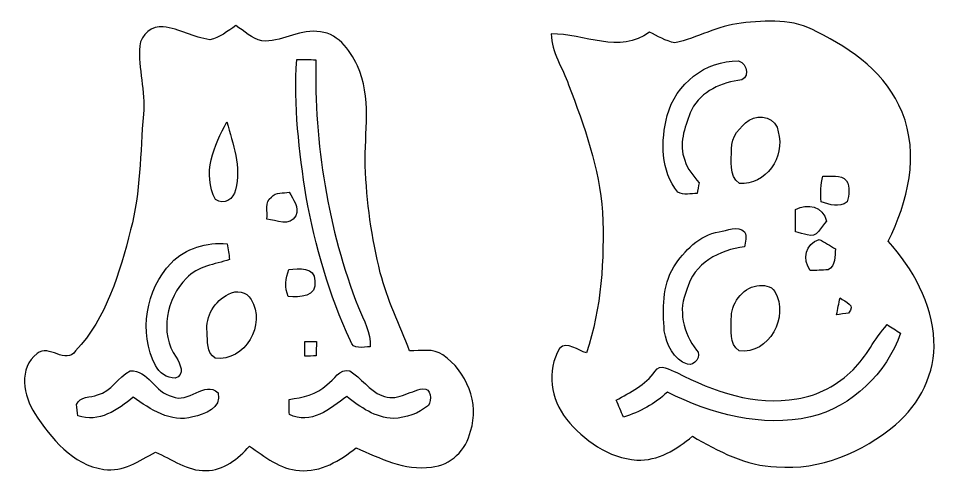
# Model space of a CAD drawing. Header units: centimetres. Extents: x -9.1 to 9.8, y -13 to 13.1.
# Drawn here: x -9.1 to -1.51, y 9.35 to 13.11 of the extents above; entities that cross this region are included whole.
import ezdxf

# ---------------------------------------------------------------- set-up
doc = ezdxf.new("R2010")
doc.units = ezdxf.units.CM
doc.header["$MEASUREMENT"] = 0
doc.layers.add('Camada 1', color=7, linetype='Continuous')

msp = doc.modelspace()

# ---------------------------------------------------------------- linework, layer by layer
at = {"layer": 'Camada 1', "color": 156}
for points, knots in [([(-3.11891, 13.06653), (-2.90971, 13.08876), (-2.68145, 13.10534), (-2.49273, 12.99351), (-2.49273, 12.99351), (-2.19745, 12.8524), (-1.91099, 12.64319), (-1.78647, 12.32887), (-1.78647, 12.32887), (-1.63971, 11.97963), (-1.7413, 11.58875), (-1.90005, 11.26243), (-1.90005, 11.26243), (-1.69686, 11.03595), (-1.53811, 10.75196), (-1.52259, 10.44257), (-1.52259, 10.44257), (-1.50812, 10.17516), (-1.639, 9.91411), (-1.84185, 9.74442), (-1.84185, 9.74442), (-2.11208, 9.51512), (-2.46591, 9.36837), (-2.82434, 9.39658), (-2.82434, 9.39658), (-3.07833, 9.40329), (-3.30729, 9.52641), (-3.52212, 9.64988), (-3.52212, 9.64988), (-3.6523, 9.54263), (-3.80646, 9.44386), (-3.98215, 9.45303), (-3.98215, 9.45303), (-4.21498, 9.46925), (-4.421, 9.61566), (-4.56459, 9.7924), (-4.56459, 9.7924), (-4.69618, 9.95327), (-4.73075, 10.19386), (-4.62173, 10.37554), (-4.62173, 10.37554), (-4.55648, 10.44186), (-4.46863, 10.35473), (-4.39737, 10.33921), (-4.39737, 10.33921), (-4.27426, 10.71279), (-4.24992, 11.11108), (-4.26473, 11.50196), (-4.26473, 11.50196), (-4.29224, 11.86744), (-4.41678, 12.21634), (-4.54659, 12.55606), (-4.54659, 12.55606), (-4.59527, 12.69611), (-4.6877, 12.82417), (-4.69018, 12.97693), (-4.69018, 12.97693), (-4.42029, 12.98292), (-4.12184, 12.80336), (-3.87809, 12.99245), (-3.87809, 12.99245), (-3.80965, 12.95929), (-3.74297, 12.91836), (-3.66713, 12.90249), (-3.66713, 12.90249), (-3.48085, 12.94341), (-3.31082, 13.04395), (-3.11891, 13.06653)], [0, 0, 0, 0, 0.0555556, 0.0555556, 0.0555556, 0.0555556, 0.1111111, 0.1111111, 0.1111111, 0.1111111, 0.1666667, 0.1666667, 0.1666667, 0.1666667, 0.2222222, 0.2222222, 0.2222222, 0.2222222, 0.2777778, 0.2777778, 0.2777778, 0.2777778, 0.3333333, 0.3333333, 0.3333333, 0.3333333, 0.3888889, 0.3888889, 0.3888889, 0.3888889, 0.4444444, 0.4444444, 0.4444444, 0.4444444, 0.5, 0.5, 0.5, 0.5, 0.5555556, 0.5555556, 0.5555556, 0.5555556, 0.6111111, 0.6111111, 0.6111111, 0.6111111, 0.6666667, 0.6666667, 0.6666667, 0.6666667, 0.7222222, 0.7222222, 0.7222222, 0.7222222, 0.7777778, 0.7777778, 0.7777778, 0.7777778, 0.8333333, 0.8333333, 0.8333333, 0.8333333, 0.8888889, 0.8888889, 0.8888889, 0.8888889, 1, 1, 1, 1]), ([(-7.51628, 12.92824), (-7.43408, 12.94341), (-7.36881, 13.00056), (-7.30074, 13.04572), (-7.30074, 13.04572), (-7.23194, 13.00091), (-7.1695, 12.93847), (-7.0873, 12.91907), (-7.0873, 12.91907), (-6.92996, 12.90496), (-6.78921, 13.01044), (-6.63117, 12.99738), (-6.63117, 12.99738), (-6.46782, 12.9942), (-6.35706, 12.84993), (-6.29532, 12.71375), (-6.29532, 12.71375), (-6.17395, 12.45411), (-6.2378, 12.16166), (-6.22935, 11.88649), (-6.22935, 11.88649), (-6.21841, 11.58875), (-6.17889, 11.29136), (-6.10517, 11.00242), (-6.10517, 11.00242), (-6.04801, 10.77841), (-5.94535, 10.57027), (-5.86281, 10.35543), (-5.86281, 10.35543), (-5.77144, 10.35438), (-5.66773, 10.37978), (-5.58694, 10.32262), (-5.58694, 10.32262), (-5.39221, 10.18681), (-5.28072, 9.92363), (-5.35869, 9.69221), (-5.35869, 9.69221), (-5.39291, 9.53876), (-5.52202, 9.40716), (-5.68254, 9.39587), (-5.68254, 9.39587), (-5.90444, 9.36342), (-6.10904, 9.46961), (-6.3059, 9.55393), (-6.3059, 9.55393), (-6.4396, 9.4502), (-6.59835, 9.34931), (-6.77509, 9.36695), (-6.77509, 9.36695), (-6.9349, 9.37577), (-7.0612, 9.48231), (-7.18819, 9.56697), (-7.18819, 9.56697), (-7.28274, 9.46538), (-7.40197, 9.36589), (-7.54909, 9.36695), (-7.54909, 9.36695), (-7.70502, 9.35919), (-7.8299, 9.46396), (-7.96748, 9.51794), (-7.96748, 9.51794), (-8.09942, 9.44809), (-8.23559, 9.35177), (-8.39363, 9.37648), (-8.39363, 9.37648), (-8.65328, 9.41211), (-8.83002, 9.63295), (-8.96513, 9.83791), (-8.96513, 9.83791), (-9.06074, 9.98149), (-9.10166, 10.21644), (-8.94715, 10.33391), (-8.94715, 10.33391), (-8.84837, 10.41505), (-8.70937, 10.23866), (-8.62753, 10.35508), (-8.62753, 10.35508), (-8.37071, 10.62848), (-8.26311, 11.00172), (-8.17209, 11.35626), (-8.17209, 11.35626), (-8.08848, 11.66847), (-8.09307, 11.99338), (-8.06661, 12.313), (-8.06661, 12.313), (-8.04686, 12.50279), (-8.11212, 12.6887), (-8.0966, 12.87815), (-8.0966, 12.87815), (-8.08707, 12.97128), (-7.99499, 13.04607), (-7.90222, 13.03619), (-7.90222, 13.03619), (-7.76817, 13.02137), (-7.64928, 12.94659), (-7.51628, 12.92824)], [0, 0, 0, 0, 0.04, 0.04, 0.04, 0.04, 0.08, 0.08, 0.08, 0.08, 0.12, 0.12, 0.12, 0.12, 0.16, 0.16, 0.16, 0.16, 0.2, 0.2, 0.2, 0.2, 0.24, 0.24, 0.24, 0.24, 0.28, 0.28, 0.28, 0.28, 0.32, 0.32, 0.32, 0.32, 0.36, 0.36, 0.36, 0.36, 0.4, 0.4, 0.4, 0.4, 0.44, 0.44, 0.44, 0.44, 0.48, 0.48, 0.48, 0.48, 0.52, 0.52, 0.52, 0.52, 0.56, 0.56, 0.56, 0.56, 0.6, 0.6, 0.6, 0.6, 0.64, 0.64, 0.64, 0.64, 0.68, 0.68, 0.68, 0.68, 0.72, 0.72, 0.72, 0.72, 0.76, 0.76, 0.76, 0.76, 0.8, 0.8, 0.8, 0.8, 0.84, 0.84, 0.84, 0.84, 0.88, 0.88, 0.88, 0.88, 0.92, 0.92, 0.92, 0.92, 1, 1, 1, 1]), ([(-6.79696, 12.76526), (-6.79696, 12.76526), (-6.79696, 12.76526), (-6.79696, 12.76526), (-6.79696, 12.76526), (-6.82378, 12.38497), (-6.77686, 12.00573), (-6.71865, 11.63072), (-6.71865, 11.63072), (-6.64245, 11.22186), (-6.52992, 10.81722), (-6.35246, 10.43974), (-6.35246, 10.43974), (-6.33306, 10.36178), (-6.24628, 10.3893), (-6.18842, 10.39036), (-6.18842, 10.39036), (-6.1796, 10.50783), (-6.24487, 10.60979), (-6.2858, 10.71491), (-6.2858, 10.71491), (-6.5412, 11.36437), (-6.65127, 12.06676), (-6.63963, 12.76314), (-6.63963, 12.76314), (-6.6922, 12.7642), (-6.74475, 12.7649), (-6.79696, 12.76526)], [0, 0, 0, 0, 0.125, 0.125, 0.125, 0.125, 0.25, 0.25, 0.25, 0.25, 0.375, 0.375, 0.375, 0.375, 0.5, 0.5, 0.5, 0.5, 0.625, 0.625, 0.625, 0.625, 0.75, 0.75, 0.75, 0.75, 1, 1, 1, 1]), ([(-3.73027, 12.30206), (-3.73027, 12.30206), (-3.73027, 12.30206), (-3.73027, 12.30206), (-3.73027, 12.30206), (-3.78388, 12.09357), (-3.7867, 11.84204), (-3.64101, 11.66812), (-3.64101, 11.66812), (-3.59304, 11.6399), (-3.53447, 11.65754), (-3.48156, 11.65647), (-3.48156, 11.65647), (-3.47802, 11.67835), (-3.47062, 11.72245), (-3.46674, 11.74432), (-3.46674, 11.74432), (-3.5126, 11.80288), (-3.56446, 11.86003), (-3.58493, 11.93341), (-3.58493, 11.93341), (-3.63926, 12.06146), (-3.58386, 12.20082), (-3.54083, 12.32358), (-3.54083, 12.32358), (-3.47415, 12.48304), (-3.30904, 12.567), (-3.14607, 12.5924), (-3.14607, 12.5924), (-3.04375, 12.58887), (-3.05752, 12.73492), (-3.14147, 12.75362), (-3.14147, 12.75362), (-3.41241, 12.75785), (-3.66112, 12.56276), (-3.73027, 12.30206)], [0, 0, 0, 0, 0.1, 0.1, 0.1, 0.1, 0.2, 0.2, 0.2, 0.2, 0.3, 0.3, 0.3, 0.3, 0.4, 0.4, 0.4, 0.4, 0.5, 0.5, 0.5, 0.5, 0.6, 0.6, 0.6, 0.6, 0.7, 0.7, 0.7, 0.7, 0.8, 0.8, 0.8, 0.8, 1, 1, 1, 1]), ([(-3.05257, 12.2629), (-3.05257, 12.2629), (-3.05257, 12.2629), (-3.05257, 12.2629), (-3.05257, 12.2629), (-3.12949, 12.20858), (-3.20111, 12.12638), (-3.19863, 12.02654), (-3.19863, 12.02654), (-3.19687, 11.92988), (-3.22333, 11.8057), (-3.13302, 11.73903), (-3.13302, 11.73903), (-2.9157, 11.72386), (-2.7492, 11.96128), (-2.81199, 12.16589), (-2.81199, 12.16589), (-2.82081, 12.28336), (-2.96474, 12.32323), (-3.05257, 12.2629)], [0, 0, 0, 0, 0.1666667, 0.1666667, 0.1666667, 0.1666667, 0.3333333, 0.3333333, 0.3333333, 0.3333333, 0.5, 0.5, 0.5, 0.5, 0.6666667, 0.6666667, 0.6666667, 0.6666667, 1, 1, 1, 1]), ([(-7.46831, 11.6078), (-7.46831, 11.6078), (-7.46831, 11.6078), (-7.46831, 11.6078), (-7.46831, 11.6078), (-7.40233, 11.55382), (-7.31697, 11.61485), (-7.30284, 11.68788), (-7.30284, 11.68788), (-7.25523, 11.87626), (-7.32437, 12.06816), (-7.37551, 12.24879), (-7.37551, 12.24879), (-7.48064, 12.05865), (-7.58506, 11.81593), (-7.46831, 11.6078)], [0, 0, 0, 0, 0.2, 0.2, 0.2, 0.2, 0.4, 0.4, 0.4, 0.4, 0.6, 0.6, 0.6, 0.6, 1, 1, 1, 1]), ([(-2.44193, 11.80112), (-2.44193, 11.80112), (-2.44193, 11.80112), (-2.44193, 11.80112), (-2.44193, 11.80112), (-2.4585, 11.73162), (-2.46203, 11.66001), (-2.45533, 11.58875), (-2.45533, 11.58875), (-2.38548, 11.56582), (-2.30645, 11.53618), (-2.24155, 11.58945), (-2.24155, 11.58945), (-2.2225, 11.64413), (-2.21826, 11.7101), (-2.24508, 11.76266), (-2.24508, 11.76266), (-2.29517, 11.81946), (-2.37666, 11.79336), (-2.44193, 11.80112)], [0, 0, 0, 0, 0.1666667, 0.1666667, 0.1666667, 0.1666667, 0.3333333, 0.3333333, 0.3333333, 0.3333333, 0.5, 0.5, 0.5, 0.5, 0.6666667, 0.6666667, 0.6666667, 0.6666667, 1, 1, 1, 1]), ([(-7.0058, 11.6279), (-7.0058, 11.6279), (-7.0058, 11.6279), (-7.0058, 11.6279), (-7.0058, 11.6279), (-7.06578, 11.58662), (-7.03615, 11.50654), (-7.04391, 11.44587), (-7.04391, 11.44587), (-6.9663, 11.43564), (-6.85305, 11.38096), (-6.80544, 11.47339), (-6.80544, 11.47339), (-6.77367, 11.5443), (-6.82695, 11.60886), (-6.86011, 11.66706), (-6.86011, 11.66706), (-6.90915, 11.65789), (-6.96982, 11.67059), (-7.0058, 11.6279)], [0, 0, 0, 0, 0.1666667, 0.1666667, 0.1666667, 0.1666667, 0.3333333, 0.3333333, 0.3333333, 0.3333333, 0.5, 0.5, 0.5, 0.5, 0.6666667, 0.6666667, 0.6666667, 0.6666667, 1, 1, 1, 1]), ([(-2.66876, 11.52489), (-2.66876, 11.52489), (-2.66876, 11.52489), (-2.66876, 11.52489), (-2.66876, 11.52489), (-2.66912, 11.46351), (-2.66912, 11.40177), (-2.6677, 11.34004), (-2.6677, 11.34004), (-2.64371, 11.33369), (-2.59537, 11.32169), (-2.5714, 11.3157), (-2.5714, 11.3157), (-2.48884, 11.28183), (-2.45816, 11.38413), (-2.41053, 11.42894), (-2.41053, 11.42894), (-2.44228, 11.54958), (-2.56645, 11.58098), (-2.66876, 11.52489)], [0, 0, 0, 0, 0.1666667, 0.1666667, 0.1666667, 0.1666667, 0.3333333, 0.3333333, 0.3333333, 0.3333333, 0.5, 0.5, 0.5, 0.5, 0.6666667, 0.6666667, 0.6666667, 0.6666667, 1, 1, 1, 1]), ([(-3.30059, 11.34074), (-3.30059, 11.34074), (-3.30059, 11.34074), (-3.30059, 11.34074), (-3.30059, 11.34074), (-3.46604, 11.31287), (-3.58668, 11.18305), (-3.67629, 11.05076), (-3.67629, 11.05076), (-3.77225, 10.89201), (-3.76624, 10.69904), (-3.75462, 10.52089), (-3.75462, 10.52089), (-3.73591, 10.40906), (-3.6777, 10.28276), (-3.56164, 10.24572), (-3.56164, 10.24572), (-3.50697, 10.22526), (-3.43782, 10.3191), (-3.48721, 10.36249), (-3.48721, 10.36249), (-3.59867, 10.50254), (-3.64455, 10.69516), (-3.56658, 10.86237), (-3.56658, 10.86237), (-3.51189, 11.07828), (-3.29812, 11.1947), (-3.08963, 11.21515), (-3.08963, 11.21515), (-3.08963, 11.25573), (-3.06387, 11.30194), (-3.08997, 11.33897), (-3.08997, 11.33897), (-3.15066, 11.39507), (-3.23108, 11.34991), (-3.30059, 11.34074)], [0, 0, 0, 0, 0.1, 0.1, 0.1, 0.1, 0.2, 0.2, 0.2, 0.2, 0.3, 0.3, 0.3, 0.3, 0.4, 0.4, 0.4, 0.4, 0.5, 0.5, 0.5, 0.5, 0.6, 0.6, 0.6, 0.6, 0.7, 0.7, 0.7, 0.7, 0.8, 0.8, 0.8, 0.8, 1, 1, 1, 1]), ([(-7.8366, 11.08251), (-7.8366, 11.08251), (-7.8366, 11.08251), (-7.8366, 11.08251), (-7.8366, 11.08251), (-8.04545, 10.86308), (-8.11071, 10.50678), (-7.96536, 10.23584), (-7.96536, 10.23584), (-7.9382, 10.17269), (-7.87188, 10.13283), (-7.80415, 10.13036), (-7.80415, 10.13036), (-7.71771, 10.15471), (-7.76252, 10.25172), (-7.79533, 10.30393), (-7.79533, 10.30393), (-7.93573, 10.50148), (-7.87576, 10.79217), (-7.70995, 10.95587), (-7.70995, 10.95587), (-7.61787, 11.05569), (-7.47606, 11.07263), (-7.35259, 11.11073), (-7.35259, 11.11073), (-7.35929, 11.15447), (-7.36599, 11.19786), (-7.3734, 11.24126), (-7.3734, 11.24126), (-7.54238, 11.25608), (-7.71666, 11.20668), (-7.8366, 11.08251)], [0, 0, 0, 0, 0.1111111, 0.1111111, 0.1111111, 0.1111111, 0.2222222, 0.2222222, 0.2222222, 0.2222222, 0.3333333, 0.3333333, 0.3333333, 0.3333333, 0.4444444, 0.4444444, 0.4444444, 0.4444444, 0.5555556, 0.5555556, 0.5555556, 0.5555556, 0.6666667, 0.6666667, 0.6666667, 0.6666667, 0.7777778, 0.7777778, 0.7777778, 0.7777778, 1, 1, 1, 1]), ([(-2.54599, 11.01972), (-2.54599, 11.01972), (-2.54599, 11.01972), (-2.54599, 11.01972), (-2.54599, 11.01972), (-2.49731, 11.02042), (-2.44827, 11.02289), (-2.39923, 11.02677), (-2.39923, 11.02677), (-2.33186, 11.05781), (-2.34738, 11.13966), (-2.3361, 11.19963), (-2.3361, 11.19963), (-2.38125, 11.22538), (-2.42639, 11.25149), (-2.4712, 11.27759), (-2.4712, 11.27759), (-2.58974, 11.24443), (-2.61338, 11.1125), (-2.54599, 11.01972)], [0, 0, 0, 0, 0.1666667, 0.1666667, 0.1666667, 0.1666667, 0.3333333, 0.3333333, 0.3333333, 0.3333333, 0.5, 0.5, 0.5, 0.5, 0.6666667, 0.6666667, 0.6666667, 0.6666667, 1, 1, 1, 1]), ([(-6.86223, 11.02924), (-6.86223, 11.02924), (-6.86223, 11.02924), (-6.86223, 11.02924), (-6.86223, 11.02924), (-6.88869, 10.95622), (-6.89963, 10.87931), (-6.86752, 10.80629), (-6.86752, 10.80629), (-6.77509, 10.79641), (-6.62305, 10.80064), (-6.64739, 10.9354), (-6.64739, 10.9354), (-6.64316, 11.05288), (-6.7832, 11.03736), (-6.86223, 11.02924)], [0, 0, 0, 0, 0.2, 0.2, 0.2, 0.2, 0.4, 0.4, 0.4, 0.4, 0.6, 0.6, 0.6, 0.6, 1, 1, 1, 1]), ([(-7.3607, 10.82462), (-7.3607, 10.82462), (-7.3607, 10.82462), (-7.3607, 10.82462), (-7.3607, 10.82462), (-7.47747, 10.77066), (-7.55227, 10.64119), (-7.53921, 10.51277), (-7.53921, 10.51277), (-7.53392, 10.43834), (-7.5452, 10.34097), (-7.47218, 10.29511), (-7.47218, 10.29511), (-7.22665, 10.26477), (-7.04639, 10.57627), (-7.17515, 10.78123), (-7.17515, 10.78123), (-7.21077, 10.84791), (-7.29862, 10.86202), (-7.3607, 10.82462)], [0, 0, 0, 0, 0.1666667, 0.1666667, 0.1666667, 0.1666667, 0.3333333, 0.3333333, 0.3333333, 0.3333333, 0.5, 0.5, 0.5, 0.5, 0.6666667, 0.6666667, 0.6666667, 0.6666667, 1, 1, 1, 1]), ([(-2.98732, 10.89413), (-2.98732, 10.89413), (-2.98732, 10.89413), (-2.98732, 10.89413), (-2.98732, 10.89413), (-3.11326, 10.87437), (-3.20357, 10.74173), (-3.1997, 10.6179), (-3.1997, 10.6179), (-3.19792, 10.529), (-3.21875, 10.41611), (-3.13584, 10.35508), (-3.13584, 10.35508), (-2.88712, 10.32686), (-2.7178, 10.63872), (-2.83951, 10.84579), (-2.83951, 10.84579), (-2.86878, 10.89871), (-2.93546, 10.89977), (-2.98732, 10.89413)], [0, 0, 0, 0, 0.1666667, 0.1666667, 0.1666667, 0.1666667, 0.3333333, 0.3333333, 0.3333333, 0.3333333, 0.5, 0.5, 0.5, 0.5, 0.6666667, 0.6666667, 0.6666667, 0.6666667, 1, 1, 1, 1]), ([(-2.32762, 10.65494), (-2.32762, 10.65494), (-2.32762, 10.65494), (-2.32762, 10.65494), (-2.32762, 10.65494), (-2.30328, 10.65847), (-2.25424, 10.66553), (-2.22956, 10.66905), (-2.22956, 10.66905), (-2.16322, 10.73255), (-2.25602, 10.76007), (-2.29975, 10.79429), (-2.29975, 10.79429), (-2.30998, 10.74807), (-2.31916, 10.70151), (-2.32762, 10.65494)], [0, 0, 0, 0, 0.2, 0.2, 0.2, 0.2, 0.4, 0.4, 0.4, 0.4, 0.6, 0.6, 0.6, 0.6, 1, 1, 1, 1]), ([(-2.19075, 10.1988), (-2.19075, 10.1988), (-2.19075, 10.1988), (-2.19075, 10.1988), (-2.19075, 10.1988), (-2.31916, 10.07744), (-2.48002, 9.98361), (-2.65711, 9.95997), (-2.65711, 9.95997), (-3.00214, 9.89788), (-3.34856, 10.01924), (-3.6509, 10.17728), (-3.6509, 10.17728), (-3.70557, 10.19915), (-3.78953, 10.25701), (-3.83187, 10.18681), (-3.83187, 10.18681), (-3.91089, 10.07427), (-4.03472, 10.01323), (-4.15149, 9.94868), (-4.15149, 9.94868), (-4.13278, 9.90176), (-4.11268, 9.85519), (-4.09187, 9.80863), (-4.09187, 9.80863), (-3.95781, 9.85096), (-3.83117, 9.91729), (-3.72921, 10.01501), (-3.72921, 10.01501), (-3.3662, 9.83332), (-2.94922, 9.7215), (-2.54423, 9.80934), (-2.54423, 9.80934), (-2.1985, 9.89647), (-1.91557, 10.16811), (-1.79846, 10.5029), (-1.79846, 10.5029), (-1.83585, 10.52617), (-1.87289, 10.54946), (-1.91028, 10.57275), (-1.91028, 10.57275), (-2.01541, 10.45668), (-2.08033, 10.30993), (-2.19075, 10.1988)], [0, 0, 0, 0, 0.0833333, 0.0833333, 0.0833333, 0.0833333, 0.1666667, 0.1666667, 0.1666667, 0.1666667, 0.25, 0.25, 0.25, 0.25, 0.3333333, 0.3333333, 0.3333333, 0.3333333, 0.4166667, 0.4166667, 0.4166667, 0.4166667, 0.5, 0.5, 0.5, 0.5, 0.5833333, 0.5833333, 0.5833333, 0.5833333, 0.6666667, 0.6666667, 0.6666667, 0.6666667, 0.75, 0.75, 0.75, 0.75, 0.8333333, 0.8333333, 0.8333333, 0.8333333, 1, 1, 1, 1]), ([(-6.73135, 10.43375), (-6.73135, 10.43375), (-6.73135, 10.43375), (-6.73135, 10.43375), (-6.73135, 10.43375), (-6.73135, 10.39318), (-6.73099, 10.35261), (-6.73028, 10.31205), (-6.73028, 10.31205), (-6.70665, 10.31275), (-6.65973, 10.3138), (-6.63645, 10.31416), (-6.63645, 10.31416), (-6.63539, 10.35367), (-6.63434, 10.39283), (-6.63363, 10.43234), (-6.63363, 10.43234), (-6.65797, 10.43269), (-6.70701, 10.4334), (-6.73135, 10.43375)], [0, 0, 0, 0, 0.1666667, 0.1666667, 0.1666667, 0.1666667, 0.3333333, 0.3333333, 0.3333333, 0.3333333, 0.5, 0.5, 0.5, 0.5, 0.6666667, 0.6666667, 0.6666667, 0.6666667, 1, 1, 1, 1]), ([(-8.44514, 9.99384), (-8.44514, 9.99384), (-8.44514, 9.99384), (-8.44514, 9.99384), (-8.44514, 9.99384), (-8.50194, 9.96597), (-8.59648, 9.98502), (-8.61907, 9.91129), (-8.61907, 9.91129), (-8.61659, 9.888), (-8.61166, 9.84214), (-8.60918, 9.81886), (-8.60918, 9.81886), (-8.43667, 9.75924), (-8.27687, 9.8686), (-8.14987, 9.97302), (-8.14987, 9.97302), (-8.00876, 9.87319), (-7.83943, 9.75854), (-7.65774, 9.80969), (-7.65774, 9.80969), (-7.56072, 9.83297), (-7.41432, 9.8806), (-7.44889, 10.00971), (-7.44889, 10.00971), (-7.5565, 10.11484), (-7.69866, 9.91411), (-7.82849, 9.97866), (-7.82849, 9.97866), (-7.96995, 10.00901), (-8.02604, 10.20091), (-8.17668, 10.19104), (-8.17668, 10.19104), (-8.27652, 10.14059), (-8.33013, 10.01994), (-8.44514, 9.99384)], [0, 0, 0, 0, 0.1, 0.1, 0.1, 0.1, 0.2, 0.2, 0.2, 0.2, 0.3, 0.3, 0.3, 0.3, 0.4, 0.4, 0.4, 0.4, 0.5, 0.5, 0.5, 0.5, 0.6, 0.6, 0.6, 0.6, 0.7, 0.7, 0.7, 0.7, 0.8, 0.8, 0.8, 0.8, 1, 1, 1, 1]), ([(-6.54719, 10.07638), (-6.54719, 10.07638), (-6.54719, 10.07638), (-6.54719, 10.07638), (-6.54719, 10.07638), (-6.6301, 9.99278), (-6.74899, 9.97267), (-6.85977, 9.95362), (-6.85977, 9.95362), (-6.8594, 9.9127), (-6.85906, 9.87178), (-6.85835, 9.83085), (-6.85835, 9.83085), (-6.68338, 9.73913), (-6.51827, 9.87954), (-6.38352, 9.97866), (-6.38352, 9.97866), (-6.27167, 9.89012), (-6.14503, 9.80298), (-5.99756, 9.79628), (-5.99756, 9.79628), (-5.8935, 9.80334), (-5.78731, 9.83615), (-5.70723, 9.90529), (-5.70723, 9.90529), (-5.67972, 9.94903), (-5.68218, 10.04817), (-5.7531, 10.04322), (-5.7531, 10.04322), (-5.86563, 10.02452), (-5.97534, 9.93069), (-6.09177, 9.98714), (-6.09177, 9.98714), (-6.20077, 10.02665), (-6.26039, 10.13566), (-6.35847, 10.18998), (-6.35847, 10.18998), (-6.44348, 10.21574), (-6.48582, 10.11555), (-6.54719, 10.07638)], [0, 0, 0, 0, 0.0909091, 0.0909091, 0.0909091, 0.0909091, 0.1818182, 0.1818182, 0.1818182, 0.1818182, 0.2727273, 0.2727273, 0.2727273, 0.2727273, 0.3636364, 0.3636364, 0.3636364, 0.3636364, 0.4545455, 0.4545455, 0.4545455, 0.4545455, 0.5454545, 0.5454545, 0.5454545, 0.5454545, 0.6363636, 0.6363636, 0.6363636, 0.6363636, 0.7272727, 0.7272727, 0.7272727, 0.7272727, 0.8181818, 0.8181818, 0.8181818, 0.8181818, 1, 1, 1, 1])]:
    msp.add_open_spline(points, degree=3, knots=knots, dxfattribs=at)

doc.saveas('drawing.dxf')
